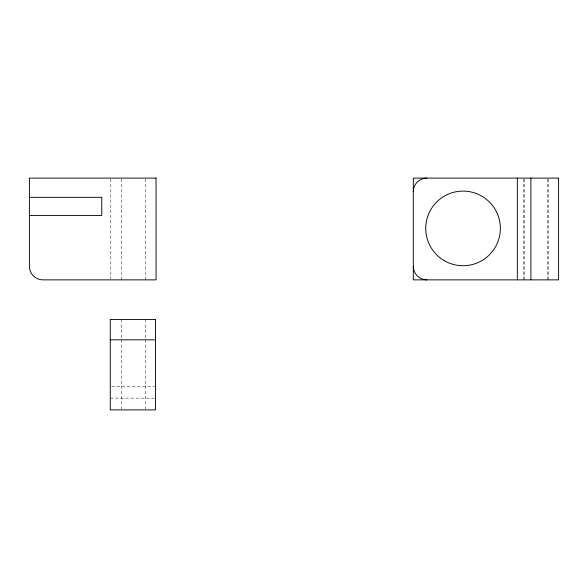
<?xml version="1.0" encoding="UTF-8"?>
<svg xmlns="http://www.w3.org/2000/svg" width="588" height="588" viewBox="0 0 588 588"><rect width="100%" height="100%" fill="white"/><g stroke="black" fill="none" stroke-linecap="round" stroke-linejoin="round"><path stroke-width="0.44" stroke-dasharray="2.94 2.21" d="M111.661 386.382L154.578 386.382M110.25 398.142L154.578 398.142M548.2 179.017L548.2 279.866M547.744 179.017L547.744 279.866M524.224 179.017L524.224 279.866M523.776 179.017L523.776 279.866M145.64 179.017L145.64 279.866M145.64 319.446L145.64 338.629M145.64 339.548L145.64 408.991M121.216 179.017L121.216 279.866M121.216 319.446L121.216 338.629M121.216 339.548L121.216 408.991M110.816 179.017L110.816 278.947"/><path stroke-width="0.88" d="M29.4 197.318L101.768 197.318L101.768 215.414L29.4 215.414M110.25 339.827L155.482 339.827M530.898 178.098L530.898 279.866M517.33 178.098L517.33 279.866M413.298 191.666A13.568 13.568 0 0 1 426.866 178.098M426.866 279.866A13.568 13.568 0 0 1 413.298 266.298M156.048 178.098L29.4 178.098L29.4 266.298A13.568 13.568 0 0 0 42.968 279.866L156.048 279.866L156.048 178.098M558.6 178.098L413.298 178.098L413.298 279.866L558.6 279.866L558.6 178.098M155.482 319.446L110.25 319.446L110.25 409.902L155.482 409.902L155.482 319.446M444.396 260.734A37.316 37.316 0 0 0 500.366 228.416A37.316 37.316 0 0 0 444.396 196.098A37.316 37.316 0 0 0 444.396 260.734"/></g></svg>
